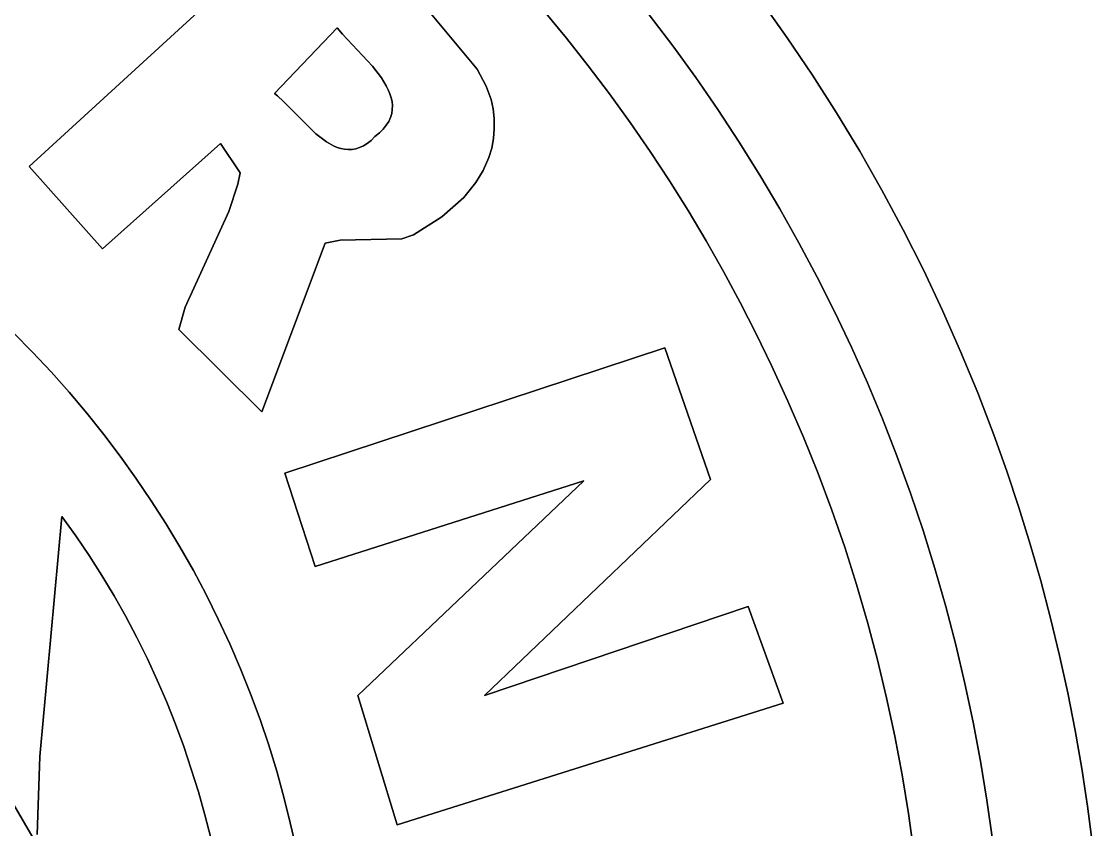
# Model space of a CAD drawing. Extents: x -357 to 364, y -246 to 254.
# Drawn here: x 57 to 134.7, y 21.6 to 80.2 of the extents above; entities that cross this region are included whole.
import ezdxf

# ---------------------------------------------------------------- set-up
doc = ezdxf.new("R2010")
doc.units = 0
doc.header["$MEASUREMENT"] = 0
doc.linetypes.add('CONTINUOUS_100', pattern=[0])
for name, color, linetype in [('COLOR_0260AAFF', 7, 'CONTINUOUS'), ('COLOR_DB053EFF', 7, 'CONTINUOUS'), ('COLOR_FFFFFFFF', 7, 'CONTINUOUS'), ('DAMIEL', 171, 'CONTINUOUS')]:
    doc.layers.add(name, color=color, linetype=linetype)

msp = doc.modelspace()

# ---------------------------------------------------------------- linework, layer by layer
at = {"layer": 'COLOR_0260AAFF', "linetype": 'CONTINUOUS_100'}
for p, q in [((110.645606, 81.630465), (112.529019, 78.977963)), ((104.230146, 78.399856), (102.520059, 80.653063)), ((112.529019, 78.977963), (114.346059, 76.279814)), ((105.888593, 76.10851), (104.230146, 78.399856)), ((107.494416, 73.78012), (105.888593, 76.10851)), ((114.346059, 76.279814), (116.095362, 73.537485)), ((109.046629, 71.415786), (107.494416, 73.78012)), ((116.095362, 73.537485), (117.775565, 70.752442)), ((110.544246, 69.016605), (109.046629, 71.415786)), ((117.775565, 70.752442), (119.385303, 67.926154)), ((111.986282, 66.583675), (110.544246, 69.016605)), ((119.385303, 67.926154), (120.923213, 65.060086)), ((113.371751, 64.118092), (111.986282, 66.583675)), ((120.923213, 65.060086), (122.387931, 62.155707)), ((114.699668, 61.620955), (113.371751, 64.118092)), ((122.387931, 62.155707), (123.778094, 59.214482)), ((115.969046, 59.093361), (114.699668, 61.620955)), ((117.178901, 56.536408), (115.969046, 59.093361)), ((123.778094, 59.214482), (125.092337, 56.23788)), ((118.328246, 53.951193), (117.178901, 56.536408)), ((125.092337, 56.23788), (126.329297, 53.227366)), ((119.416096, 51.338814), (118.328246, 53.951193)), ((126.329297, 53.227366), (127.487609, 50.184408)), ((120.46752, 48.662221), (119.416096, 51.338814)), ((127.487609, 50.184408), (128.428212, 47.563807)), ((121.453786, 45.961672), (120.46752, 48.662221)), ((128.428212, 47.563807), (129.311231, 44.923618)), ((122.374851, 43.238711), (121.453786, 45.961672)), ((58.342152, 26.847299), (59.951584, 44.270541)), ((59.951584, 44.270541), (60.95771, 42.872243)), ((129.311231, 44.923618), (130.136584, 42.265095)), ((60.95771, 42.872243), (61.923697, 41.446483)), ((123.23067, 40.494878), (122.374851, 43.238711)), ((130.136584, 42.265095), (130.904189, 39.589493)), ((61.923697, 41.446483), (62.849331, 39.994475)), ((124.021199, 37.731717), (123.23067, 40.494878)), ((62.849331, 39.994475), (63.7344, 38.517432)), ((130.904189, 39.589493), (131.613964, 36.898067)), ((63.7344, 38.517432), (64.578689, 37.016569)), ((124.746394, 34.950769), (124.021199, 37.731717)), ((64.578689, 37.016569), (65.381986, 35.493098)), ((131.613964, 36.898067), (132.265827, 34.192071)), ((65.381986, 35.493098), (66.144076, 33.948233)), ((125.406209, 32.153577), (124.746394, 34.950769)), ((132.265827, 34.192071), (132.859697, 31.47276)), ((66.144076, 33.948233), (66.864747, 32.383188)), ((66.864747, 32.383188), (67.543784, 30.799177)), ((126.000603, 29.341682), (125.406209, 32.153577)), ((132.859697, 31.47276), (133.395492, 28.741389)), ((67.543784, 30.799177), (68.180974, 29.197413)), ((68.180974, 29.197413), (68.776104, 27.57911)), ((126.52953, 26.516627), (126.000603, 29.341682)), ((133.395492, 28.741389), (133.873128, 25.999211)), ((68.776104, 27.57911), (69.32896, 25.945481)), ((58.152304, 21.201369), (58.342152, 26.847299)), ((126.992946, 23.679954), (126.52953, 26.516627)), ((69.32896, 25.945481), (69.839329, 24.297741)), ((133.873128, 25.999211), (134.292525, 23.247481)), ((69.839329, 24.297741), (70.306998, 22.637103)), ((56.454015, 23.351224), (58.013347, 20.693586)), ((127.390807, 20.833204), (126.992946, 23.679954)), ((70.306998, 22.637103), (70.731751, 20.96478)), ((134.292525, 23.247481), (134.653601, 20.487454))]:
    msp.add_line(p, q, dxfattribs=at)
at = {"layer": 'COLOR_DB053EFF', "linetype": 'CONTINUOUS_100'}
for p, q in [((78.792057, 89.108061), (57.576167, 69.641775)), ((78.792057, 89.108061), (57.576167, 69.641775)), ((90.046743, 76.716678), (86.420692, 81.071344)), ((90.046743, 76.716678), (86.420692, 81.071344)), ((94.895464, 80.917071), (96.520172, 78.949463)), ((94.895464, 80.917071), (96.520172, 78.949463)), ((75.361062, 74.941392), (79.904462, 79.698786)), ((75.361062, 74.941392), (79.904462, 79.698786)), ((79.904462, 79.698786), (80.296718, 79.247706)), ((79.904462, 79.698786), (80.296718, 79.247706)), ((80.296718, 79.247706), (82.461922, 76.929183)), ((80.296718, 79.247706), (82.461922, 76.929183)), ((96.520172, 78.949463), (98.102016, 76.947338)), ((96.520172, 78.949463), (98.102016, 76.947338)), ((82.461922, 76.929183), (83.1104, 76.085061)), ((82.461922, 76.929183), (83.1104, 76.085061)), ((98.102016, 76.947338), (99.640156, 74.911547)), ((98.102016, 76.947338), (99.640156, 74.911547)), ((90.7063, 75.488935), (90.046743, 76.716678)), ((90.7063, 75.488935), (90.046743, 76.716678)), ((83.1104, 76.085061), (83.46161, 75.511871)), ((83.1104, 76.085061), (83.46161, 75.511871)), ((83.46161, 75.511871), (83.605072, 75.223347)), ((83.46161, 75.511871), (83.605072, 75.223347)), ((91.05892, 74.51205), (90.7063, 75.488935)), ((91.05892, 74.51205), (90.7063, 75.488935)), ((75.570344, 74.768148), (75.361062, 74.941392)), ((75.570344, 74.768148), (75.361062, 74.941392)), ((76.000462, 74.371455), (75.570344, 74.768148)), ((76.000462, 74.371455), (75.570344, 74.768148)), ((83.605072, 75.223347), (83.723631, 74.93407)), ((83.605072, 75.223347), (83.723631, 74.93407)), ((83.723631, 74.93407), (83.814686, 74.644443)), ((83.723631, 74.93407), (83.814686, 74.644443)), ((83.814686, 74.644443), (83.875631, 74.354866)), ((83.814686, 74.644443), (83.875631, 74.354866)), ((99.640156, 74.911547), (101.133751, 72.84294)), ((99.640156, 74.911547), (101.133751, 72.84294)), ((78.355949, 72.02632), (76.000462, 74.371455)), ((78.355949, 72.02632), (76.000462, 74.371455)), ((83.896778, 73.777467), (83.851772, 73.490447)), ((83.896778, 73.777467), (83.851772, 73.490447)), ((83.875631, 74.354866), (83.903863, 74.06574)), ((83.875631, 74.354866), (83.903863, 74.06574)), ((83.903863, 74.06574), (83.896778, 73.777467)), ((83.903863, 74.06574), (83.896778, 73.777467)), ((91.211968, 73.830441), (91.05892, 74.51205)), ((91.211968, 73.830441), (91.05892, 74.51205)), ((91.290438, 73.122283), (91.211968, 73.830441)), ((91.290438, 73.122283), (91.211968, 73.830441)), ((83.76624, 73.205082), (83.63758, 72.921772)), ((83.76624, 73.205082), (83.63758, 72.921772)), ((83.851772, 73.490447), (83.76624, 73.205082)), ((83.851772, 73.490447), (83.76624, 73.205082)), ((91.286655, 72.385629), (91.290438, 73.122283)), ((91.286655, 72.385629), (91.290438, 73.122283)), ((83.240456, 72.362922), (82.966785, 72.088184)), ((83.240456, 72.362922), (82.966785, 72.088184)), ((83.463187, 72.640918), (83.240456, 72.362922)), ((83.463187, 72.640918), (83.240456, 72.362922)), ((83.63758, 72.921772), (83.463187, 72.640918)), ((83.63758, 72.921772), (83.463187, 72.640918)), ((91.229792, 71.671197), (91.286655, 72.385629)), ((91.229792, 71.671197), (91.286655, 72.385629)), ((101.133751, 72.84294), (102.581961, 70.742366)), ((101.133751, 72.84294), (102.581961, 70.742366)), ((79.11937, 71.446146), (78.355949, 72.02632)), ((79.11937, 71.446146), (78.355949, 72.02632)), ((79.640358, 71.152769), (79.11937, 71.446146)), ((79.640358, 71.152769), (79.11937, 71.446146)), ((82.359572, 71.548), (82.080741, 71.328049)), ((82.359572, 71.548), (82.080741, 71.328049)), ((82.639569, 71.817107), (82.359572, 71.548)), ((82.639569, 71.817107), (82.359572, 71.548)), ((82.966785, 72.088184), (82.639569, 71.817107)), ((82.966785, 72.088184), (82.639569, 71.817107)), ((91.099636, 70.981446), (91.229792, 71.671197)), ((91.099636, 70.981446), (91.229792, 71.671197)), ((62.884415, 63.68329), (71.434921, 71.322835)), ((62.884415, 63.68329), (71.434921, 71.322835)), ((71.434921, 71.322835), (72.877748, 69.203343)), ((71.434921, 71.322835), (72.877748, 69.203343)), ((79.904161, 71.041515), (79.640358, 71.152769)), ((79.904161, 71.041515), (79.640358, 71.152769)), ((80.170038, 70.957177), (79.904161, 71.041515)), ((80.170038, 70.957177), (79.904161, 71.041515)), ((80.437886, 70.902228), (80.170038, 70.957177)), ((80.437886, 70.902228), (80.170038, 70.957177)), ((80.707605, 70.879137), (80.437886, 70.902228)), ((80.707605, 70.879137), (80.437886, 70.902228)), ((80.979094, 70.890376), (80.707605, 70.879137)), ((80.979094, 70.890376), (80.707605, 70.879137)), ((81.252253, 70.938416), (80.979094, 70.890376)), ((81.252253, 70.938416), (80.979094, 70.890376)), ((81.526981, 71.025728), (81.252253, 70.938416)), ((81.526981, 71.025728), (81.252253, 70.938416)), ((81.803177, 71.154782), (81.526981, 71.025728)), ((81.803177, 71.154782), (81.526981, 71.025728)), ((82.080741, 71.328049), (81.803177, 71.154782)), ((82.080741, 71.328049), (81.803177, 71.154782)), ((90.90144, 70.317015), (91.099636, 70.981446)), ((90.90144, 70.317015), (91.099636, 70.981446)), ((102.581961, 70.742366), (103.983946, 68.610677)), ((102.581961, 70.742366), (103.983946, 68.610677)), ((90.488053, 69.369236), (90.90144, 70.317015)), ((90.488053, 69.369236), (90.90144, 70.317015)), ((57.576167, 69.641775), (62.884415, 63.68329)), ((57.576167, 69.641775), (62.884415, 63.68329)), ((72.877748, 69.203343), (72.702129, 68.377524)), ((72.877748, 69.203343), (72.702129, 68.377524)), ((89.951109, 68.482016), (90.488053, 69.369236)), ((89.951109, 68.482016), (90.488053, 69.369236)), ((72.702129, 68.377524), (72.045747, 66.384233)), ((72.702129, 68.377524), (72.045747, 66.384233)), ((89.073614, 67.39698), (89.951109, 68.482016)), ((89.073614, 67.39698), (89.951109, 68.482016)), ((103.983946, 68.610677), (105.338866, 66.448721)), ((103.983946, 68.610677), (105.338866, 66.448721)), ((87.496471, 65.989634), (89.073614, 67.39698)), ((87.496471, 65.989634), (89.073614, 67.39698)), ((72.045747, 66.384233), (68.886351, 59.454563)), ((72.045747, 66.384233), (68.886351, 59.454563)), ((105.338866, 66.448721), (106.64588, 64.257349)), ((105.338866, 66.448721), (106.64588, 64.257349)), ((85.430001, 64.702283), (87.496471, 65.989634)), ((85.430001, 64.702283), (87.496471, 65.989634)), ((84.581309, 64.399601), (85.430001, 64.702283)), ((84.581309, 64.399601), (85.430001, 64.702283)), ((74.437406, 51.852025), (79.03716, 64.099052)), ((74.437406, 51.852025), (79.03716, 64.099052)), ((79.03716, 64.099052), (80.11857, 64.307633)), ((79.03716, 64.099052), (80.11857, 64.307633)), ((80.11857, 64.307633), (84.581309, 64.399601)), ((80.11857, 64.307633), (84.581309, 64.399601)), ((106.64588, 64.257349), (107.904148, 62.037412)), ((106.64588, 64.257349), (107.904148, 62.037412)), ((107.904148, 62.037412), (109.112831, 59.789758)), ((107.904148, 62.037412), (109.112831, 59.789758)), ((109.112831, 59.789758), (110.271087, 57.515239)), ((109.112831, 59.789758), (110.271087, 57.515239)), ((68.886351, 59.454563), (68.422299, 57.829986)), ((68.886351, 59.454563), (68.422299, 57.829986)), ((57.819688, 56.190765), (56.432706, 57.593686)), ((57.819688, 56.190765), (56.432706, 57.593686)), ((68.422299, 57.829986), (74.437406, 51.852025)), ((68.422299, 57.829986), (74.437406, 51.852025)), ((110.271087, 57.515239), (111.378077, 55.214703)), ((110.271087, 57.515239), (111.378077, 55.214703)), ((59.168911, 54.751361), (57.819688, 56.190765)), ((59.168911, 54.751361), (57.819688, 56.190765)), ((103.651309, 56.489418), (76.118021, 47.398208)), ((103.651309, 56.489418), (76.118021, 47.398208)), ((106.95833, 46.948042), (103.651309, 56.489418)), ((106.95833, 46.948042), (103.651309, 56.489418)), ((111.378077, 55.214703), (112.57337, 52.634595)), ((111.378077, 55.214703), (112.57337, 52.634595)), ((60.479544, 53.276594), (59.168911, 54.751361)), ((60.479544, 53.276594), (59.168911, 54.751361)), ((61.750754, 51.767585), (60.479544, 53.276594)), ((61.750754, 51.767585), (60.479544, 53.276594)), ((112.57337, 52.634595), (113.701931, 50.025838)), ((112.57337, 52.634595), (113.701931, 50.025838)), ((62.98171, 50.225455), (61.750754, 51.767585)), ((62.98171, 50.225455), (61.750754, 51.767585)), ((64.171581, 48.651325), (62.98171, 50.225455)), ((64.171581, 48.651325), (62.98171, 50.225455)), ((113.701931, 50.025838), (114.7637, 47.390092)), ((113.701931, 50.025838), (114.7637, 47.390092)), ((65.319535, 47.046316), (64.171581, 48.651325)), ((65.319535, 47.046316), (64.171581, 48.651325)), ((76.118021, 47.398208), (78.310586, 40.637748)), ((76.118021, 47.398208), (78.310586, 40.637748)), ((114.7637, 47.390092), (115.758619, 44.729018)), ((114.7637, 47.390092), (115.758619, 44.729018)), ((66.424741, 45.411548), (65.319535, 47.046316)), ((66.424741, 45.411548), (65.319535, 47.046316)), ((78.310586, 40.637748), (97.778498, 46.863956)), ((78.310586, 40.637748), (97.778498, 46.863956)), ((97.778498, 46.863956), (81.393905, 31.275279)), ((97.778498, 46.863956), (81.393905, 31.275279)), ((90.585887, 31.277155), (106.95833, 46.948042)), ((90.585887, 31.277155), (106.95833, 46.948042)), ((67.486368, 43.748143), (66.424741, 45.411548)), ((67.486368, 43.748143), (66.424741, 45.411548)), ((115.758619, 44.729018), (116.686628, 42.044277)), ((115.758619, 44.729018), (116.686628, 42.044277)), ((68.503583, 42.057221), (67.486368, 43.748143)), ((68.503583, 42.057221), (67.486368, 43.748143)), ((69.475555, 40.339903), (68.503583, 42.057221)), ((69.475555, 40.339903), (68.503583, 42.057221)), ((116.686628, 42.044277), (117.547667, 39.337528)), ((116.686628, 42.044277), (117.547667, 39.337528)), ((70.401454, 38.59731), (69.475555, 40.339903)), ((70.401454, 38.59731), (69.475555, 40.339903)), ((117.547667, 39.337528), (118.341678, 36.610431)), ((117.547667, 39.337528), (118.341678, 36.610431)), ((71.280448, 36.830563), (70.401454, 38.59731)), ((71.280448, 36.830563), (70.401454, 38.59731)), ((109.694759, 37.746234), (90.585887, 31.277155)), ((109.694759, 37.746234), (90.585887, 31.277155)), ((112.229777, 30.725825), (109.694759, 37.746234)), ((112.229777, 30.725825), (109.694759, 37.746234)), ((72.111704, 35.040783), (71.280448, 36.830563)), ((72.111704, 35.040783), (71.280448, 36.830563)), ((118.341678, 36.610431), (119.0686, 33.864646)), ((118.341678, 36.610431), (119.0686, 33.864646)), ((72.894392, 33.229091), (72.111704, 35.040783)), ((72.894392, 33.229091), (72.111704, 35.040783)), ((119.0686, 33.864646), (119.728375, 31.101835)), ((119.0686, 33.864646), (119.728375, 31.101835)), ((73.62768, 31.396607), (72.894392, 33.229091)), ((73.62768, 31.396607), (72.894392, 33.229091)), ((74.310736, 29.544452), (73.62768, 31.396607)), ((74.310736, 29.544452), (73.62768, 31.396607)), ((81.393905, 31.275279), (84.241319, 21.912573)), ((81.393905, 31.275279), (84.241319, 21.912573)), ((119.728375, 31.101835), (120.320942, 28.323656)), ((119.728375, 31.101835), (120.320942, 28.323656)), ((84.241319, 21.912573), (112.229777, 30.725825)), ((84.241319, 21.912573), (112.229777, 30.725825)), ((74.942731, 27.673748), (74.310736, 29.544452)), ((74.942731, 27.673748), (74.310736, 29.544452)), ((120.320942, 28.323656), (120.846243, 25.531771)), ((120.320942, 28.323656), (120.846243, 25.531771)), ((75.52283, 25.785615), (74.942731, 27.673748)), ((75.52283, 25.785615), (74.942731, 27.673748)), ((75.971511, 24.178374), (75.52283, 25.785615)), ((75.971511, 24.178374), (75.52283, 25.785615)), ((120.846243, 25.531771), (121.304218, 22.727838)), ((120.846243, 25.531771), (121.304218, 22.727838)), ((76.383389, 22.56121), (75.971511, 24.178374)), ((76.383389, 22.56121), (75.971511, 24.178374)), ((76.758449, 20.934974), (76.383389, 22.56121)), ((76.758449, 20.934974), (76.383389, 22.56121)), ((121.304218, 22.727838), (121.694807, 19.91352)), ((121.304218, 22.727838), (121.694807, 19.91352))]:
    msp.add_line(p, q, dxfattribs=at)
at = {"layer": 'COLOR_FFFFFFFF', "linetype": 'CONTINUOUS_100'}
for p, q in [((57.576167, 69.641775), (78.792057, 89.108061)), ((112.529019, 78.977963), (110.645606, 81.630465)), ((86.420692, 81.071344), (90.046743, 76.716678)), ((96.520172, 78.949463), (94.895464, 80.917071)), ((102.520059, 80.653063), (104.230146, 78.399856)), ((79.904462, 79.698786), (75.361062, 74.941392)), ((80.296718, 79.247706), (79.904462, 79.698786)), ((82.461922, 76.929183), (80.296718, 79.247706)), ((98.102016, 76.947338), (96.520172, 78.949463)), ((114.346059, 76.279814), (112.529019, 78.977963)), ((104.230146, 78.399856), (105.888593, 76.10851)), ((83.1104, 76.085061), (82.461922, 76.929183)), ((99.640156, 74.911547), (98.102016, 76.947338)), ((90.046743, 76.716678), (90.7063, 75.488935)), ((105.888593, 76.10851), (107.494416, 73.78012)), ((116.095362, 73.537485), (114.346059, 76.279814)), ((83.46161, 75.511871), (83.1104, 76.085061)), ((83.605072, 75.223347), (83.46161, 75.511871)), ((90.7063, 75.488935), (91.05892, 74.51205)), ((75.361062, 74.941392), (75.570344, 74.768148)), ((75.570344, 74.768148), (76.000462, 74.371455)), ((83.723631, 74.93407), (83.605072, 75.223347)), ((83.814686, 74.644443), (83.723631, 74.93407)), ((83.875631, 74.354866), (83.814686, 74.644443)), ((101.133751, 72.84294), (99.640156, 74.911547)), ((76.000462, 74.371455), (78.355949, 72.02632)), ((83.851772, 73.490447), (83.896778, 73.777467)), ((83.903863, 74.06574), (83.875631, 74.354866)), ((83.896778, 73.777467), (83.903863, 74.06574)), ((91.05892, 74.51205), (91.211968, 73.830441)), ((91.211968, 73.830441), (91.290438, 73.122283)), ((107.494416, 73.78012), (109.046629, 71.415786)), ((83.63758, 72.921772), (83.76624, 73.205082)), ((83.76624, 73.205082), (83.851772, 73.490447)), ((91.290438, 73.122283), (91.286655, 72.385629)), ((117.775565, 70.752442), (116.095362, 73.537485)), ((82.966785, 72.088184), (83.240456, 72.362922)), ((83.240456, 72.362922), (83.463187, 72.640918)), ((83.463187, 72.640918), (83.63758, 72.921772)), ((91.286655, 72.385629), (91.229792, 71.671197)), ((102.581961, 70.742366), (101.133751, 72.84294)), ((78.355949, 72.02632), (79.11937, 71.446146)), ((79.11937, 71.446146), (79.640358, 71.152769)), ((82.080741, 71.328049), (82.359572, 71.548)), ((82.359572, 71.548), (82.639569, 71.817107)), ((82.639569, 71.817107), (82.966785, 72.088184)), ((91.229792, 71.671197), (91.099636, 70.981446)), ((71.434921, 71.322835), (62.884415, 63.68329)), ((72.877748, 69.203343), (71.434921, 71.322835)), ((79.640358, 71.152769), (79.904161, 71.041515)), ((79.904161, 71.041515), (80.170038, 70.957177)), ((80.170038, 70.957177), (80.437886, 70.902228)), ((80.437886, 70.902228), (80.707605, 70.879137)), ((80.707605, 70.879137), (80.979094, 70.890376)), ((80.979094, 70.890376), (81.252253, 70.938416)), ((81.252253, 70.938416), (81.526981, 71.025728)), ((81.526981, 71.025728), (81.803177, 71.154782)), ((81.803177, 71.154782), (82.080741, 71.328049)), ((91.099636, 70.981446), (90.90144, 70.317015)), ((103.983946, 68.610677), (102.581961, 70.742366)), ((109.046629, 71.415786), (110.544246, 69.016605)), ((119.385303, 67.926154), (117.775565, 70.752442)), ((90.90144, 70.317015), (90.488053, 69.369236)), ((62.884415, 63.68329), (57.576167, 69.641775)), ((72.702129, 68.377524), (72.877748, 69.203343)), ((90.488053, 69.369236), (89.951109, 68.482016)), ((72.045747, 66.384233), (72.702129, 68.377524)), ((89.951109, 68.482016), (89.073614, 67.39698)), ((105.338866, 66.448721), (103.983946, 68.610677)), ((110.544246, 69.016605), (111.986282, 66.583675)), ((120.923213, 65.060086), (119.385303, 67.926154)), ((89.073614, 67.39698), (87.496471, 65.989634)), ((68.886351, 59.454563), (72.045747, 66.384233)), ((106.64588, 64.257349), (105.338866, 66.448721)), ((111.986282, 66.583675), (113.371751, 64.118092)), ((87.496471, 65.989634), (85.430001, 64.702283)), ((85.430001, 64.702283), (84.581309, 64.399601)), ((122.387931, 62.155707), (120.923213, 65.060086)), ((79.03716, 64.099052), (74.437406, 51.852025)), ((80.11857, 64.307633), (79.03716, 64.099052)), ((84.581309, 64.399601), (80.11857, 64.307633)), ((107.904148, 62.037412), (106.64588, 64.257349)), ((113.371751, 64.118092), (114.699668, 61.620955)), ((123.778094, 59.214482), (122.387931, 62.155707)), ((109.112831, 59.789758), (107.904148, 62.037412)), ((114.699668, 61.620955), (115.969046, 59.093361)), ((110.271087, 57.515239), (109.112831, 59.789758)), ((68.422299, 57.829986), (68.886351, 59.454563)), ((115.969046, 59.093361), (117.178901, 56.536408)), ((125.092337, 56.23788), (123.778094, 59.214482)), ((56.432706, 57.593686), (57.819688, 56.190765)), ((74.437406, 51.852025), (68.422299, 57.829986)), ((111.378077, 55.214703), (110.271087, 57.515239)), ((57.819688, 56.190765), (59.168911, 54.751361)), ((76.118021, 47.398208), (103.651309, 56.489418)), ((103.651309, 56.489418), (106.95833, 46.948042)), ((117.178901, 56.536408), (118.328246, 53.951193)), ((126.329297, 53.227366), (125.092337, 56.23788)), ((112.57337, 52.634595), (111.378077, 55.214703)), ((59.168911, 54.751361), (60.479544, 53.276594)), ((118.328246, 53.951193), (119.416096, 51.338814)), ((60.479544, 53.276594), (61.750754, 51.767585)), ((127.487609, 50.184408), (126.329297, 53.227366)), ((113.701931, 50.025838), (112.57337, 52.634595)), ((61.750754, 51.767585), (62.98171, 50.225455)), ((119.416096, 51.338814), (120.46752, 48.662221)), ((62.98171, 50.225455), (64.171581, 48.651325)), ((114.7637, 47.390092), (113.701931, 50.025838)), ((128.428212, 47.563807), (127.487609, 50.184408)), ((64.171581, 48.651325), (65.319535, 47.046316)), ((120.46752, 48.662221), (121.453786, 45.961672)), ((78.310586, 40.637748), (76.118021, 47.398208)), ((115.758619, 44.729018), (114.7637, 47.390092)), ((129.311231, 44.923618), (128.428212, 47.563807)), ((65.319535, 47.046316), (66.424741, 45.411548)), ((97.778498, 46.863956), (78.310586, 40.637748)), ((81.393905, 31.275279), (97.778498, 46.863956)), ((106.95833, 46.948042), (90.585887, 31.277155)), ((121.453786, 45.961672), (122.374851, 43.238711)), ((66.424741, 45.411548), (67.486368, 43.748143)), ((59.951584, 44.270541), (58.342152, 26.847299)), ((60.95771, 42.872243), (59.951584, 44.270541)), ((116.686628, 42.044277), (115.758619, 44.729018)), ((130.136584, 42.265095), (129.311231, 44.923618)), ((67.486368, 43.748143), (68.503583, 42.057221)), ((61.923697, 41.446483), (60.95771, 42.872243)), ((122.374851, 43.238711), (123.23067, 40.494878)), ((68.503583, 42.057221), (69.475555, 40.339903)), ((117.547667, 39.337528), (116.686628, 42.044277)), ((130.904189, 39.589493), (130.136584, 42.265095)), ((62.849331, 39.994475), (61.923697, 41.446483)), ((123.23067, 40.494878), (124.021199, 37.731717)), ((63.7344, 38.517432), (62.849331, 39.994475)), ((69.475555, 40.339903), (70.401454, 38.59731)), ((118.341678, 36.610431), (117.547667, 39.337528)), ((131.613964, 36.898067), (130.904189, 39.589493)), ((64.578689, 37.016569), (63.7344, 38.517432)), ((70.401454, 38.59731), (71.280448, 36.830563)), ((90.585887, 31.277155), (109.694759, 37.746234)), ((109.694759, 37.746234), (112.229777, 30.725825)), ((124.021199, 37.731717), (124.746394, 34.950769)), ((65.381986, 35.493098), (64.578689, 37.016569)), ((71.280448, 36.830563), (72.111704, 35.040783)), ((119.0686, 33.864646), (118.341678, 36.610431)), ((132.265827, 34.192071), (131.613964, 36.898067)), ((66.144076, 33.948233), (65.381986, 35.493098)), ((72.111704, 35.040783), (72.894392, 33.229091)), ((124.746394, 34.950769), (125.406209, 32.153577)), ((132.859697, 31.47276), (132.265827, 34.192071)), ((66.864747, 32.383188), (66.144076, 33.948233)), ((119.728375, 31.101835), (119.0686, 33.864646)), ((72.894392, 33.229091), (73.62768, 31.396607)), ((67.543784, 30.799177), (66.864747, 32.383188)), ((125.406209, 32.153577), (126.000603, 29.341682)), ((73.62768, 31.396607), (74.310736, 29.544452)), ((84.241319, 21.912573), (81.393905, 31.275279)), ((120.320942, 28.323656), (119.728375, 31.101835)), ((133.395492, 28.741389), (132.859697, 31.47276)), ((68.180974, 29.197413), (67.543784, 30.799177)), ((112.229777, 30.725825), (84.241319, 21.912573)), ((74.310736, 29.544452), (74.942731, 27.673748)), ((68.776104, 27.57911), (68.180974, 29.197413)), ((126.000603, 29.341682), (126.52953, 26.516627)), ((133.873128, 25.999211), (133.395492, 28.741389)), ((120.846243, 25.531771), (120.320942, 28.323656)), ((69.32896, 25.945481), (68.776104, 27.57911)), ((74.942731, 27.673748), (75.52283, 25.785615)), ((58.342152, 26.847299), (58.152304, 21.201369)), ((126.52953, 26.516627), (126.992946, 23.679954)), ((69.839329, 24.297741), (69.32896, 25.945481)), ((75.52283, 25.785615), (75.971511, 24.178374)), ((134.292525, 23.247481), (133.873128, 25.999211)), ((121.304218, 22.727838), (120.846243, 25.531771)), ((70.306998, 22.637103), (69.839329, 24.297741)), ((75.971511, 24.178374), (76.383389, 22.56121)), ((58.013347, 20.693586), (56.454015, 23.351224)), ((126.992946, 23.679954), (127.390807, 20.833204)), ((70.731751, 20.96478), (70.306998, 22.637103)), ((76.383389, 22.56121), (76.758449, 20.934974)), ((121.694807, 19.91352), (121.304218, 22.727838)), ((134.653601, 20.487454), (134.292525, 23.247481))]:
    msp.add_line(p, q, dxfattribs=at)
at = {"layer": 'DAMIEL', "linetype": 'CONTINUOUS_100'}
for p, q in [((78.792057, 89.108061), (57.576167, 69.641775)), ((78.792057, 89.108061), (57.576167, 69.641775)), ((110.645606, 81.630465), (112.529019, 78.977963)), ((90.046743, 76.716678), (86.420692, 81.071344)), ((90.046743, 76.716678), (86.420692, 81.071344)), ((94.895464, 80.917071), (96.520172, 78.949463)), ((94.895464, 80.917071), (96.520172, 78.949463)), ((104.230146, 78.399856), (102.520059, 80.653063)), ((75.361062, 74.941392), (79.904462, 79.698786)), ((75.361062, 74.941392), (79.904462, 79.698786)), ((79.904462, 79.698786), (80.296718, 79.247706)), ((79.904462, 79.698786), (80.296718, 79.247706)), ((80.296718, 79.247706), (82.461922, 76.929183)), ((80.296718, 79.247706), (82.461922, 76.929183)), ((96.520172, 78.949463), (98.102016, 76.947338)), ((96.520172, 78.949463), (98.102016, 76.947338)), ((112.529019, 78.977963), (114.346059, 76.279814)), ((105.888593, 76.10851), (104.230146, 78.399856)), ((82.461922, 76.929183), (83.1104, 76.085061)), ((82.461922, 76.929183), (83.1104, 76.085061)), ((98.102016, 76.947338), (99.640156, 74.911547)), ((98.102016, 76.947338), (99.640156, 74.911547)), ((90.7063, 75.488935), (90.046743, 76.716678)), ((90.7063, 75.488935), (90.046743, 76.716678)), ((107.494416, 73.78012), (105.888593, 76.10851)), ((114.346059, 76.279814), (116.095362, 73.537485)), ((83.1104, 76.085061), (83.46161, 75.511871)), ((83.1104, 76.085061), (83.46161, 75.511871)), ((83.46161, 75.511871), (83.605072, 75.223347)), ((83.46161, 75.511871), (83.605072, 75.223347)), ((91.05892, 74.51205), (90.7063, 75.488935)), ((91.05892, 74.51205), (90.7063, 75.488935)), ((75.570344, 74.768148), (75.361062, 74.941392)), ((75.570344, 74.768148), (75.361062, 74.941392)), ((76.000462, 74.371455), (75.570344, 74.768148)), ((76.000462, 74.371455), (75.570344, 74.768148)), ((83.605072, 75.223347), (83.723631, 74.93407)), ((83.605072, 75.223347), (83.723631, 74.93407)), ((83.723631, 74.93407), (83.814686, 74.644443)), ((83.723631, 74.93407), (83.814686, 74.644443)), ((83.814686, 74.644443), (83.875631, 74.354866)), ((83.814686, 74.644443), (83.875631, 74.354866)), ((99.640156, 74.911547), (101.133751, 72.84294)), ((99.640156, 74.911547), (101.133751, 72.84294)), ((78.355949, 72.02632), (76.000462, 74.371455)), ((78.355949, 72.02632), (76.000462, 74.371455)), ((83.896778, 73.777467), (83.851772, 73.490447)), ((83.896778, 73.777467), (83.851772, 73.490447)), ((83.875631, 74.354866), (83.903863, 74.06574)), ((83.875631, 74.354866), (83.903863, 74.06574)), ((83.903863, 74.06574), (83.896778, 73.777467)), ((83.903863, 74.06574), (83.896778, 73.777467)), ((91.211968, 73.830441), (91.05892, 74.51205)), ((91.211968, 73.830441), (91.05892, 74.51205)), ((91.290438, 73.122283), (91.211968, 73.830441)), ((91.290438, 73.122283), (91.211968, 73.830441)), ((109.046629, 71.415786), (107.494416, 73.78012)), ((83.76624, 73.205082), (83.63758, 72.921772)), ((83.76624, 73.205082), (83.63758, 72.921772)), ((83.851772, 73.490447), (83.76624, 73.205082)), ((83.851772, 73.490447), (83.76624, 73.205082)), ((91.286655, 72.385629), (91.290438, 73.122283)), ((91.286655, 72.385629), (91.290438, 73.122283)), ((116.095362, 73.537485), (117.775565, 70.752442)), ((83.240456, 72.362922), (82.966785, 72.088184)), ((83.240456, 72.362922), (82.966785, 72.088184)), ((83.463187, 72.640918), (83.240456, 72.362922)), ((83.463187, 72.640918), (83.240456, 72.362922)), ((83.63758, 72.921772), (83.463187, 72.640918)), ((83.63758, 72.921772), (83.463187, 72.640918)), ((91.229792, 71.671197), (91.286655, 72.385629)), ((91.229792, 71.671197), (91.286655, 72.385629)), ((101.133751, 72.84294), (102.581961, 70.742366)), ((101.133751, 72.84294), (102.581961, 70.742366)), ((79.11937, 71.446146), (78.355949, 72.02632)), ((79.11937, 71.446146), (78.355949, 72.02632)), ((79.640358, 71.152769), (79.11937, 71.446146)), ((79.640358, 71.152769), (79.11937, 71.446146)), ((82.359572, 71.548), (82.080741, 71.328049)), ((82.359572, 71.548), (82.080741, 71.328049)), ((82.639569, 71.817107), (82.359572, 71.548)), ((82.639569, 71.817107), (82.359572, 71.548)), ((82.966785, 72.088184), (82.639569, 71.817107)), ((82.966785, 72.088184), (82.639569, 71.817107)), ((91.099636, 70.981446), (91.229792, 71.671197)), ((91.099636, 70.981446), (91.229792, 71.671197)), ((62.884415, 63.68329), (71.434921, 71.322835)), ((62.884415, 63.68329), (71.434921, 71.322835)), ((71.434921, 71.322835), (72.877748, 69.203343)), ((71.434921, 71.322835), (72.877748, 69.203343)), ((79.904161, 71.041515), (79.640358, 71.152769)), ((79.904161, 71.041515), (79.640358, 71.152769)), ((80.170038, 70.957177), (79.904161, 71.041515)), ((80.170038, 70.957177), (79.904161, 71.041515)), ((80.437886, 70.902228), (80.170038, 70.957177)), ((80.437886, 70.902228), (80.170038, 70.957177)), ((80.707605, 70.879137), (80.437886, 70.902228)), ((80.707605, 70.879137), (80.437886, 70.902228)), ((80.979094, 70.890376), (80.707605, 70.879137)), ((80.979094, 70.890376), (80.707605, 70.879137)), ((81.252253, 70.938416), (80.979094, 70.890376)), ((81.252253, 70.938416), (80.979094, 70.890376)), ((81.526981, 71.025728), (81.252253, 70.938416)), ((81.526981, 71.025728), (81.252253, 70.938416)), ((81.803177, 71.154782), (81.526981, 71.025728)), ((81.803177, 71.154782), (81.526981, 71.025728)), ((82.080741, 71.328049), (81.803177, 71.154782)), ((82.080741, 71.328049), (81.803177, 71.154782)), ((90.90144, 70.317015), (91.099636, 70.981446)), ((90.90144, 70.317015), (91.099636, 70.981446)), ((102.581961, 70.742366), (103.983946, 68.610677)), ((102.581961, 70.742366), (103.983946, 68.610677)), ((110.544246, 69.016605), (109.046629, 71.415786)), ((117.775565, 70.752442), (119.385303, 67.926154)), ((90.488053, 69.369236), (90.90144, 70.317015)), ((90.488053, 69.369236), (90.90144, 70.317015)), ((57.576167, 69.641775), (62.884415, 63.68329)), ((57.576167, 69.641775), (62.884415, 63.68329)), ((72.877748, 69.203343), (72.702129, 68.377524)), ((72.877748, 69.203343), (72.702129, 68.377524)), ((89.951109, 68.482016), (90.488053, 69.369236)), ((89.951109, 68.482016), (90.488053, 69.369236)), ((72.702129, 68.377524), (72.045747, 66.384233)), ((72.702129, 68.377524), (72.045747, 66.384233)), ((89.073614, 67.39698), (89.951109, 68.482016)), ((89.073614, 67.39698), (89.951109, 68.482016)), ((103.983946, 68.610677), (105.338866, 66.448721)), ((103.983946, 68.610677), (105.338866, 66.448721)), ((111.986282, 66.583675), (110.544246, 69.016605)), ((119.385303, 67.926154), (120.923213, 65.060086)), ((87.496471, 65.989634), (89.073614, 67.39698)), ((87.496471, 65.989634), (89.073614, 67.39698)), ((72.045747, 66.384233), (68.886351, 59.454563)), ((72.045747, 66.384233), (68.886351, 59.454563)), ((105.338866, 66.448721), (106.64588, 64.257349)), ((105.338866, 66.448721), (106.64588, 64.257349)), ((113.371751, 64.118092), (111.986282, 66.583675)), ((85.430001, 64.702283), (87.496471, 65.989634)), ((85.430001, 64.702283), (87.496471, 65.989634)), ((84.581309, 64.399601), (85.430001, 64.702283)), ((84.581309, 64.399601), (85.430001, 64.702283)), ((120.923213, 65.060086), (122.387931, 62.155707)), ((74.437406, 51.852025), (79.03716, 64.099052)), ((74.437406, 51.852025), (79.03716, 64.099052)), ((79.03716, 64.099052), (80.11857, 64.307633)), ((79.03716, 64.099052), (80.11857, 64.307633)), ((80.11857, 64.307633), (84.581309, 64.399601)), ((80.11857, 64.307633), (84.581309, 64.399601)), ((106.64588, 64.257349), (107.904148, 62.037412)), ((106.64588, 64.257349), (107.904148, 62.037412)), ((114.699668, 61.620955), (113.371751, 64.118092)), ((122.387931, 62.155707), (123.778094, 59.214482)), ((107.904148, 62.037412), (109.112831, 59.789758)), ((107.904148, 62.037412), (109.112831, 59.789758)), ((115.969046, 59.093361), (114.699668, 61.620955)), ((109.112831, 59.789758), (110.271087, 57.515239)), ((109.112831, 59.789758), (110.271087, 57.515239)), ((68.886351, 59.454563), (68.422299, 57.829986)), ((68.886351, 59.454563), (68.422299, 57.829986)), ((117.178901, 56.536408), (115.969046, 59.093361)), ((123.778094, 59.214482), (125.092337, 56.23788)), ((57.819688, 56.190765), (56.432706, 57.593686)), ((57.819688, 56.190765), (56.432706, 57.593686)), ((68.422299, 57.829986), (74.437406, 51.852025)), ((68.422299, 57.829986), (74.437406, 51.852025)), ((110.271087, 57.515239), (111.378077, 55.214703)), ((110.271087, 57.515239), (111.378077, 55.214703)), ((59.168911, 54.751361), (57.819688, 56.190765)), ((59.168911, 54.751361), (57.819688, 56.190765)), ((103.651309, 56.489418), (76.118021, 47.398208)), ((103.651309, 56.489418), (76.118021, 47.398208)), ((106.95833, 46.948042), (103.651309, 56.489418)), ((106.95833, 46.948042), (103.651309, 56.489418)), ((118.328246, 53.951193), (117.178901, 56.536408)), ((125.092337, 56.23788), (126.329297, 53.227366)), ((111.378077, 55.214703), (112.57337, 52.634595)), ((111.378077, 55.214703), (112.57337, 52.634595)), ((60.479544, 53.276594), (59.168911, 54.751361)), ((60.479544, 53.276594), (59.168911, 54.751361)), ((119.416096, 51.338814), (118.328246, 53.951193)), ((61.750754, 51.767585), (60.479544, 53.276594)), ((61.750754, 51.767585), (60.479544, 53.276594)), ((126.329297, 53.227366), (127.487609, 50.184408)), ((112.57337, 52.634595), (113.701931, 50.025838)), ((112.57337, 52.634595), (113.701931, 50.025838)), ((62.98171, 50.225455), (61.750754, 51.767585)), ((62.98171, 50.225455), (61.750754, 51.767585)), ((120.46752, 48.662221), (119.416096, 51.338814)), ((64.171581, 48.651325), (62.98171, 50.225455)), ((64.171581, 48.651325), (62.98171, 50.225455)), ((113.701931, 50.025838), (114.7637, 47.390092)), ((113.701931, 50.025838), (114.7637, 47.390092)), ((127.487609, 50.184408), (128.428212, 47.563807)), ((65.319535, 47.046316), (64.171581, 48.651325)), ((65.319535, 47.046316), (64.171581, 48.651325)), ((121.453786, 45.961672), (120.46752, 48.662221)), ((76.118021, 47.398208), (78.310586, 40.637748)), ((76.118021, 47.398208), (78.310586, 40.637748)), ((114.7637, 47.390092), (115.758619, 44.729018)), ((114.7637, 47.390092), (115.758619, 44.729018)), ((128.428212, 47.563807), (129.311231, 44.923618)), ((66.424741, 45.411548), (65.319535, 47.046316)), ((66.424741, 45.411548), (65.319535, 47.046316)), ((78.310586, 40.637748), (97.778498, 46.863956)), ((78.310586, 40.637748), (97.778498, 46.863956)), ((97.778498, 46.863956), (81.393905, 31.275279)), ((97.778498, 46.863956), (81.393905, 31.275279)), ((90.585887, 31.277155), (106.95833, 46.948042)), ((90.585887, 31.277155), (106.95833, 46.948042)), ((122.374851, 43.238711), (121.453786, 45.961672)), ((67.486368, 43.748143), (66.424741, 45.411548)), ((67.486368, 43.748143), (66.424741, 45.411548)), ((58.342152, 26.847299), (59.951584, 44.270541)), ((59.951584, 44.270541), (60.95771, 42.872243)), ((115.758619, 44.729018), (116.686628, 42.044277)), ((115.758619, 44.729018), (116.686628, 42.044277)), ((129.311231, 44.923618), (130.136584, 42.265095)), ((68.503583, 42.057221), (67.486368, 43.748143)), ((68.503583, 42.057221), (67.486368, 43.748143)), ((60.95771, 42.872243), (61.923697, 41.446483)), ((123.23067, 40.494878), (122.374851, 43.238711)), ((69.475555, 40.339903), (68.503583, 42.057221)), ((69.475555, 40.339903), (68.503583, 42.057221)), ((116.686628, 42.044277), (117.547667, 39.337528)), ((116.686628, 42.044277), (117.547667, 39.337528)), ((130.136584, 42.265095), (130.904189, 39.589493)), ((61.923697, 41.446483), (62.849331, 39.994475)), ((124.021199, 37.731717), (123.23067, 40.494878)), ((62.849331, 39.994475), (63.7344, 38.517432)), ((70.401454, 38.59731), (69.475555, 40.339903)), ((70.401454, 38.59731), (69.475555, 40.339903)), ((117.547667, 39.337528), (118.341678, 36.610431)), ((117.547667, 39.337528), (118.341678, 36.610431)), ((130.904189, 39.589493), (131.613964, 36.898067)), ((63.7344, 38.517432), (64.578689, 37.016569)), ((71.280448, 36.830563), (70.401454, 38.59731)), ((71.280448, 36.830563), (70.401454, 38.59731)), ((109.694759, 37.746234), (90.585887, 31.277155)), ((109.694759, 37.746234), (90.585887, 31.277155)), ((112.229777, 30.725825), (109.694759, 37.746234)), ((112.229777, 30.725825), (109.694759, 37.746234)), ((124.746394, 34.950769), (124.021199, 37.731717)), ((64.578689, 37.016569), (65.381986, 35.493098)), ((72.111704, 35.040783), (71.280448, 36.830563)), ((72.111704, 35.040783), (71.280448, 36.830563)), ((118.341678, 36.610431), (119.0686, 33.864646)), ((118.341678, 36.610431), (119.0686, 33.864646)), ((131.613964, 36.898067), (132.265827, 34.192071)), ((65.381986, 35.493098), (66.144076, 33.948233)), ((72.894392, 33.229091), (72.111704, 35.040783)), ((72.894392, 33.229091), (72.111704, 35.040783)), ((125.406209, 32.153577), (124.746394, 34.950769)), ((132.265827, 34.192071), (132.859697, 31.47276)), ((66.144076, 33.948233), (66.864747, 32.383188)), ((119.0686, 33.864646), (119.728375, 31.101835)), ((119.0686, 33.864646), (119.728375, 31.101835)), ((73.62768, 31.396607), (72.894392, 33.229091)), ((73.62768, 31.396607), (72.894392, 33.229091)), ((66.864747, 32.383188), (67.543784, 30.799177)), ((126.000603, 29.341682), (125.406209, 32.153577)), ((74.310736, 29.544452), (73.62768, 31.396607)), ((74.310736, 29.544452), (73.62768, 31.396607)), ((81.393905, 31.275279), (84.241319, 21.912573)), ((81.393905, 31.275279), (84.241319, 21.912573)), ((119.728375, 31.101835), (120.320942, 28.323656)), ((119.728375, 31.101835), (120.320942, 28.323656)), ((132.859697, 31.47276), (133.395492, 28.741389)), ((67.543784, 30.799177), (68.180974, 29.197413)), ((84.241319, 21.912573), (112.229777, 30.725825)), ((84.241319, 21.912573), (112.229777, 30.725825)), ((74.942731, 27.673748), (74.310736, 29.544452)), ((74.942731, 27.673748), (74.310736, 29.544452)), ((68.180974, 29.197413), (68.776104, 27.57911)), ((126.52953, 26.516627), (126.000603, 29.341682)), ((133.395492, 28.741389), (133.873128, 25.999211)), ((120.320942, 28.323656), (120.846243, 25.531771)), ((120.320942, 28.323656), (120.846243, 25.531771)), ((68.776104, 27.57911), (69.32896, 25.945481)), ((75.52283, 25.785615), (74.942731, 27.673748)), ((75.52283, 25.785615), (74.942731, 27.673748)), ((58.152304, 21.201369), (58.342152, 26.847299)), ((126.992946, 23.679954), (126.52953, 26.516627)), ((69.32896, 25.945481), (69.839329, 24.297741)), ((75.971511, 24.178374), (75.52283, 25.785615)), ((75.971511, 24.178374), (75.52283, 25.785615)), ((133.873128, 25.999211), (134.292525, 23.247481)), ((120.846243, 25.531771), (121.304218, 22.727838)), ((120.846243, 25.531771), (121.304218, 22.727838)), ((69.839329, 24.297741), (70.306998, 22.637103)), ((76.383389, 22.56121), (75.971511, 24.178374)), ((76.383389, 22.56121), (75.971511, 24.178374)), ((56.454015, 23.351224), (58.013347, 20.693586)), ((127.390807, 20.833204), (126.992946, 23.679954)), ((70.306998, 22.637103), (70.731751, 20.96478)), ((76.758449, 20.934974), (76.383389, 22.56121)), ((76.758449, 20.934974), (76.383389, 22.56121)), ((121.304218, 22.727838), (121.694807, 19.91352)), ((121.304218, 22.727838), (121.694807, 19.91352)), ((134.292525, 23.247481), (134.653601, 20.487454))]:
    msp.add_line(p, q, dxfattribs=at)

doc.saveas('drawing.dxf')
